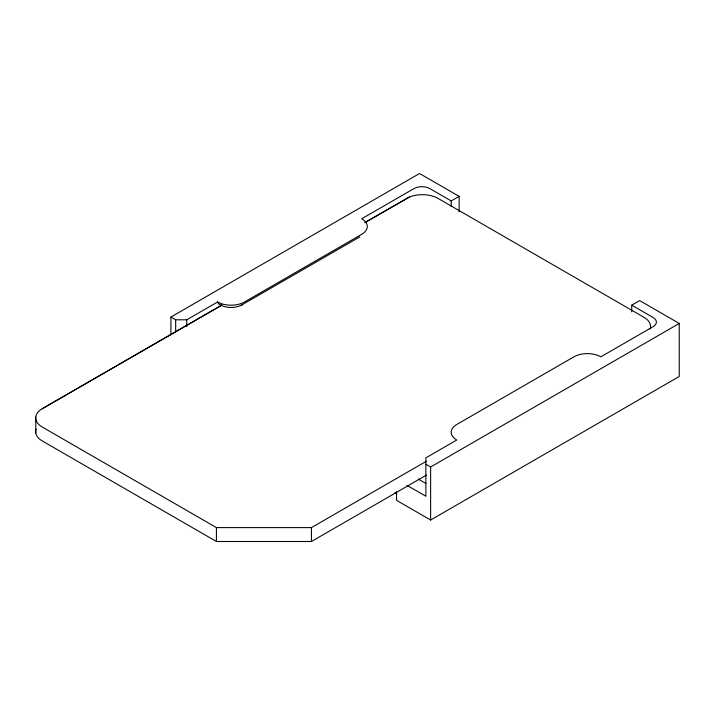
<?xml version="1.0" encoding="UTF-8"?>
<svg xmlns="http://www.w3.org/2000/svg" width="715" height="715" viewBox="0 0 715 715"><rect width="100%" height="100%" fill="white"/><g stroke="black" fill="none" stroke-linecap="round" stroke-linejoin="round"><path stroke-width="1.07" d="M170.912 334.727L170.912 317.049L419.544 173.504L459.128 196.366L459.128 211.828M170.912 317.049L175.667 319.793L186.749 319.793L217.628 301.962A19.037 10.993 0 0 0 244.548 301.962L361.736 234.306A19.037 10.993 0 0 0 361.736 218.763L413.994 188.59A11.199 6.462 0 0 1 429.831 188.59L451.21 200.933L459.128 196.366M426.48 461.184L311.436 527.599L216.422 527.599L42.221 427.025A22.397 12.933 0 0 1 42.221 408.739L221.927 304.992M364.909 222.445L409.445 197.009A22.397 12.933 0 0 1 438.125 198.457L643.992 317.317A22.397 12.933 0 0 1 650.087 329.07M42.221 408.739L221.972 305.099M364.99 222.642L409.445 197.009M241.491 305.108L359.815 236.88M631.738 311.838L631.738 305.162L639.657 300.586L679.25 323.448L679.25 376.474L430.627 520.02L396.575 500.357L396.575 491.509M425.872 464.25L430.627 466.993L679.25 323.448M36.125 429.17A22.397 12.933 0 0 0 42.221 440.923L216.422 541.496L311.436 541.496L426.48 475.073M242.626 304.536C236.611 307.915 229.104 308.317 222.642 305.993M631.738 305.162L653.117 317.505A11.199 6.462 0 0 1 653.117 326.648L600.859 356.821A19.037 10.993 0 0 0 573.939 356.821L456.751 424.478A19.037 10.993 0 0 0 456.751 440.02L425.872 457.85L425.872 496.246L406.969 485.333M418.311 479.086L425.872 483.447M394.653 492.85L396.575 493.958M451.21 200.933L451.21 206.501M430.627 466.993L430.627 520.02M311.436 527.599L311.436 541.496M216.422 527.599L216.422 541.496M186.749 319.793L186.749 326.469M175.667 319.793L175.667 331.93M35.75 416.756L35.75 432.906M221.561 305.082A11.199 6.462 -60 0 1 217.628 301.962"/></g></svg>
